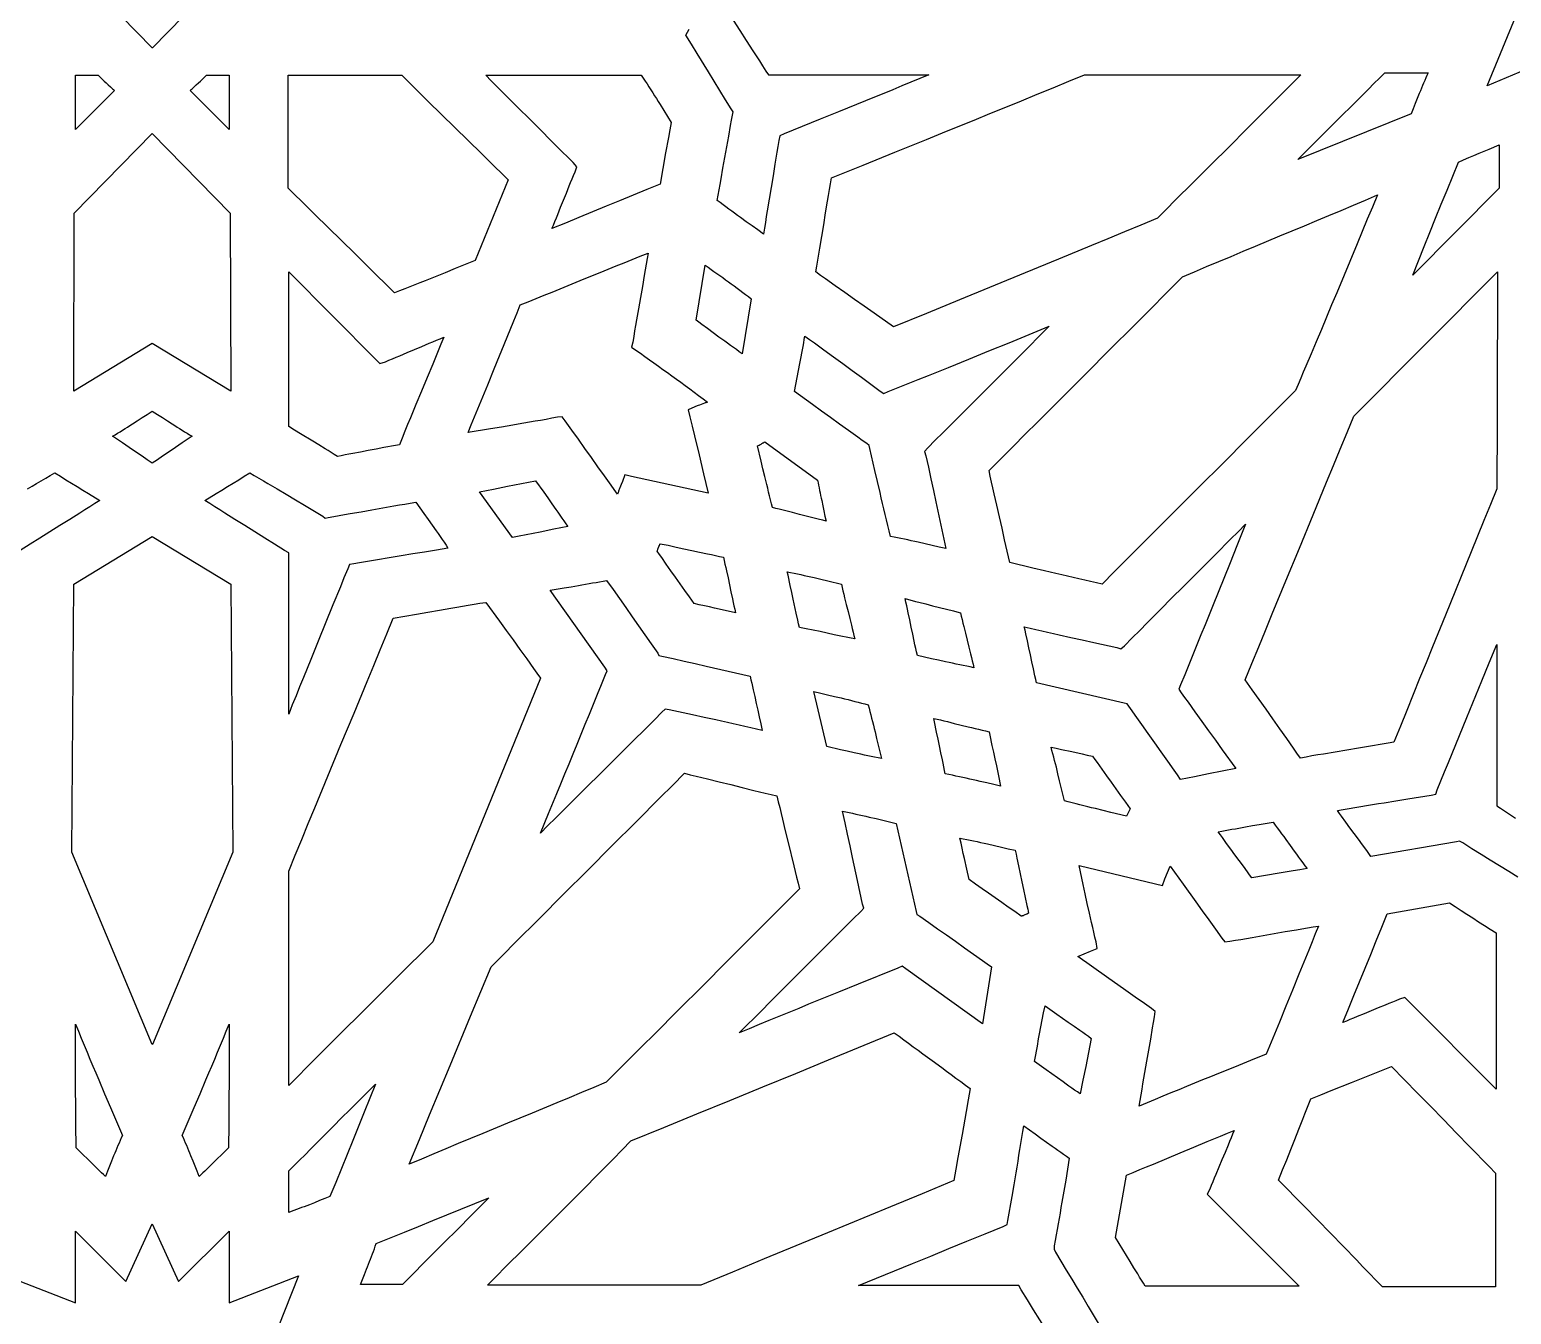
# Model space of a CAD drawing. Extents: x -500 to 500, y -1000 to 1000.
# Drawn here: x -23.2 to 257.5, y -261.2 to -17.6 of the extents above; entities that cross this region are included whole.
import ezdxf

# ---------------------------------------------------------------- set-up
doc = ezdxf.new("R2010")
doc.units = 0
doc.layers.add('LAYER_1', color=18, linetype='CONTINUOUS')

msp = doc.modelspace()

# ---------------------------------------------------------------- linework, layer by layer
at = {"layer": 'LAYER_1'}
for points in [[(5.91, 15.28), (14.78, 15.28), (14.66, 5.9), (20.77, 0.11), (14.66, -5.79), (14.78, -15.05), (5.91, -15.05), (0.03, -21.07), (0, -21.07), (-0.03, -21.07), (-5.91, -15.05), (-14.78, -15.05), (-14.66, -5.79), (-20.77, 0.11), (-14.66, 5.9), (-14.78, 15.28), (-5.91, 15.28), (0, 21.3)], [(-10.09, -26.46), (-9.9, -26.63), (-9.51, -26.99), (-9.12, -27.36), (-8.73, -27.73), (-8.34, -28.1), (-7.95, -28.46), (-7.56, -28.82), (-7.37, -29), (-7.18, -29.18), (-7.63, -29.63), (-8.09, -30.09), (-9.01, -31), (-10.86, -32.84), (-11.79, -33.76), (-12.25, -34.23), (-12.72, -34.69), (-13.18, -35.16), (-13.64, -35.63), (-14.09, -36.11), (-14.55, -36.58), (-14.55, -26.28), (-10.29, -26.28)], [(14.55, -36.58), (14.09, -36.11), (13.64, -35.63), (13.18, -35.16), (12.72, -34.69), (12.25, -34.23), (11.79, -33.76), (10.86, -32.84), (9.01, -31), (8.09, -30.09), (7.63, -29.63), (7.18, -29.18), (7.37, -29), (7.56, -28.82), (7.95, -28.46), (8.34, -28.1), (8.73, -27.73), (9.12, -27.36), (9.51, -26.99), (9.9, -26.63), (10.09, -26.46), (10.29, -26.28), (14.55, -26.28)], [(52.28, -31.23), (54.79, -33.7), (57.31, -36.18), (59.83, -38.65), (62.35, -41.13), (63.62, -42.37), (64.89, -43.6), (66.16, -44.84), (67.43, -46.08), (61.21, -61.36), (59.31, -62.14), (57.41, -62.92), (55.5, -63.7), (54.55, -64.08), (53.59, -64.47), (52.63, -64.85), (51.68, -65.24), (50.72, -65.62), (49.75, -66), (48.79, -66.38), (47.83, -66.75), (46.86, -67.12), (45.89, -67.49), (40.87, -62.55), (38.36, -60.07), (35.85, -57.6), (33.33, -55.12), (30.8, -52.65), (29.54, -51.41), (28.27, -50.17), (27, -48.94), (25.72, -47.7), (25.72, -26.28), (47.27, -26.28)], [(93.03, -26.83), (93.39, -27.37), (93.75, -27.92), (94.11, -28.47), (94.47, -29.02), (94.82, -29.58), (95.18, -30.14), (95.53, -30.69), (95.88, -31.25), (96.23, -31.81), (96.92, -32.94), (97.62, -34.07), (98.31, -35.2), (98.05, -36.63), (97.79, -38.08), (97.27, -41), (96.75, -43.94), (96.23, -46.89), (93.68, -47.93), (91.12, -48.99), (88.55, -50.05), (85.98, -51.11), (83.41, -52.18), (80.84, -53.24), (78.28, -54.29), (75.73, -55.34), (76.01, -54.67), (76.28, -53.99), (76.56, -53.32), (76.83, -52.65), (77.37, -51.3), (77.92, -49.96), (78.46, -48.61), (79, -47.26), (79.27, -46.59), (79.55, -45.92), (79.82, -45.25), (80.1, -44.57), (80.45, -43.65), (79.76, -42.84), (78.72, -41.8), (77.68, -40.76), (75.61, -38.69), (73.54, -36.62), (71.46, -34.56), (69.39, -32.5), (67.32, -30.43), (65.24, -28.36), (64.21, -27.32), (63.17, -26.28), (92.66, -26.28)], [(215.96, -27.88), (214.25, -29.59), (210.84, -33), (207.43, -36.41), (204.03, -39.81), (200.63, -43.21), (197.23, -46.6), (193.85, -49.98), (192.16, -51.68), (190.48, -53.37), (187.34, -54.67), (184.21, -55.97), (181.08, -57.27), (177.95, -58.56), (171.69, -61.14), (165.43, -63.72), (152.94, -68.85), (146.7, -71.42), (140.47, -73.98), (136.76, -71.37), (134.91, -70.07), (133.06, -68.77), (131.21, -67.47), (129.38, -66.16), (127.55, -64.86), (126.64, -64.21), (125.73, -63.56), (125.92, -62.43), (126.11, -61.31), (126.49, -59.06), (126.86, -56.83), (127.22, -54.6), (127.59, -52.38), (127.96, -50.16), (128.15, -49.05), (128.34, -47.94), (128.53, -46.84), (128.72, -45.73), (134.73, -43.3), (140.73, -40.87), (146.73, -38.43), (149.73, -37.21), (152.73, -35.99), (155.73, -34.77), (158.72, -33.55), (161.71, -32.32), (164.71, -31.09), (167.7, -29.87), (170.68, -28.63), (173.67, -27.4), (176.65, -26.17), (217.66, -26.17)], [(241.53, -26.3), (241.32, -26.78), (241.11, -27.26), (240.9, -27.75), (240.69, -28.23), (240.49, -28.72), (240.29, -29.21), (240.09, -29.7), (239.69, -30.67), (239.3, -31.65), (238.91, -32.61), (238.52, -33.57), (217.09, -42.26), (221.17, -38.16), (223.22, -36.1), (225.28, -34.04), (227.35, -31.98), (229.42, -29.92), (230.45, -28.89), (231.49, -27.86), (232.53, -26.84), (233.56, -25.82), (241.74, -25.82)], [(14.78, -52.44), (14.9, -86.13), (0, -77.1), (-14.9, -86.13), (-14.78, -52.44), (0, -37.28)], [(255.22, -47.7), (238.86, -64.14), (241.02, -58.76), (242.1, -56.07), (243.18, -53.39), (244.26, -50.71), (245.34, -48.04), (246.42, -45.37), (247.5, -42.72), (248.49, -42.29), (249.47, -41.87), (250.44, -41.46), (251.41, -41.06), (252.37, -40.66), (253.32, -40.26), (255.22, -39.48)], [(231.21, -51.27), (230.24, -53.58), (229.27, -55.9), (228.31, -58.21), (224.45, -67.49), (223.48, -69.82), (222.51, -72.14), (221.54, -74.46), (220.56, -76.78), (219.59, -79.09), (218.61, -81.41), (218.11, -82.56), (217.62, -83.71), (217.12, -84.87), (216.63, -86.02), (214.34, -88.32), (212.05, -90.61), (207.47, -95.2), (202.89, -99.79), (198.31, -104.37), (193.73, -108.95), (189.15, -113.53), (184.57, -118.12), (182.28, -120.42), (179.99, -122.72), (178.89, -122.48), (177.79, -122.23), (176.7, -121.99), (175.6, -121.74), (174.51, -121.49), (173.42, -121.24), (172.33, -120.99), (171.24, -120.73), (169.05, -120.22), (166.87, -119.7), (162.48, -118.66), (162.24, -117.58), (162, -116.49), (161.76, -115.41), (161.51, -114.32), (161.02, -112.15), (160.52, -109.97), (160.02, -107.78), (159.53, -105.59), (159.29, -104.49), (159.04, -103.39), (158.8, -102.29), (158.56, -101.18), (160.85, -98.9), (163.14, -96.62), (165.43, -94.33), (167.72, -92.05), (172.3, -87.46), (176.88, -82.88), (181.46, -78.28), (186.04, -73.69), (195.2, -64.48), (197.49, -63.51), (199.79, -62.54), (202.1, -61.56), (204.41, -60.6), (206.73, -59.63), (209.05, -58.66), (213.69, -56.73), (218.33, -54.8), (220.65, -53.83), (222.97, -52.86), (225.28, -51.89), (227.59, -50.92), (229.89, -49.95), (232.18, -48.97)], [(93.76, -61.03), (93.58, -62.09), (93.4, -63.15), (93.22, -64.21), (92.86, -66.31), (92.49, -68.42), (92.12, -70.53), (91.76, -72.64), (91.58, -73.69), (91.4, -74.75), (91.22, -75.81), (91.05, -76.87), (90.82, -77.8), (91.62, -78.38), (92.49, -78.98), (93.35, -79.59), (94.21, -80.2), (95.06, -80.81), (95.91, -81.42), (96.77, -82.03), (97.62, -82.64), (98.47, -83.25), (99.31, -83.87), (100.16, -84.48), (101, -85.1), (101.85, -85.72), (102.69, -86.34), (103.53, -86.96), (104.38, -87.59), (105.22, -88.22), (105.07, -88.28), (104.92, -88.34), (104.77, -88.4), (104.61, -88.46), (104.31, -88.57), (104.01, -88.68), (103.71, -88.79), (103.41, -88.9), (103.25, -88.96), (103.1, -89.02), (102.95, -89.08), (102.8, -89.14), (101.53, -89.72), (101.88, -91), (102.31, -92.81), (102.74, -94.62), (103.61, -98.23), (104.47, -101.84), (104.9, -103.65), (105.33, -105.47), (90.82, -102.34), (89.55, -101.99), (89.09, -103.27), (88.83, -103.87), (88.71, -104.18), (88.59, -104.48), (88.53, -104.63), (88.47, -104.79), (88.41, -104.94), (88.36, -105.09), (88.31, -105.24), (88.26, -105.39), (88.21, -105.55), (88.17, -105.7), (87.54, -104.83), (86.92, -103.96), (85.68, -102.22), (84.45, -100.49), (83.21, -98.75), (81.98, -97.01), (80.75, -95.28), (79.51, -93.54), (78.89, -92.67), (78.26, -91.81), (77.68, -91), (76.76, -91.11), (75.7, -91.3), (74.65, -91.5), (73.59, -91.69), (72.53, -91.87), (71.47, -92.06), (70.41, -92.24), (69.35, -92.42), (68.29, -92.6), (66.18, -92.96), (64.06, -93.31), (59.83, -94), (60.45, -92.51), (61.08, -91), (61.7, -89.5), (62.32, -87.99), (62.93, -86.49), (63.55, -84.98), (64.78, -81.95), (67.25, -75.89), (68.49, -72.85), (69.11, -71.33), (69.73, -69.81), (71.25, -69.2), (72.76, -68.59), (74.27, -67.98), (75.78, -67.36), (78.81, -66.13), (81.83, -64.89), (84.86, -63.65), (87.88, -62.42), (89.39, -61.8), (90.9, -61.19), (92.42, -60.58), (93.93, -59.97)], [(42.43, -80.23), (43.12, -80.92), (44.16, -80.58), (44.85, -80.29), (45.54, -80.01), (46.23, -79.72), (46.92, -79.43), (48.31, -78.85), (49.69, -78.26), (51.07, -77.67), (52.45, -77.09), (53.14, -76.8), (53.84, -76.51), (54.53, -76.23), (55.22, -75.95), (54.7, -77.22), (54.18, -78.5), (53.65, -79.78), (53.13, -81.05), (52.07, -83.59), (51.01, -86.13), (49.96, -88.67), (48.9, -91.22), (48.37, -92.49), (47.85, -93.76), (47.33, -95.04), (46.81, -96.32), (46.07, -96.45), (45.34, -96.59), (44.6, -96.72), (43.87, -96.86), (42.4, -97.14), (40.93, -97.42), (39.46, -97.7), (37.99, -97.98), (37.26, -98.12), (36.53, -98.25), (35.79, -98.39), (35.06, -98.52), (34.47, -98.15), (33.89, -97.79), (33.31, -97.42), (32.73, -97.06), (31.56, -96.35), (30.41, -95.64), (28.11, -94.24), (26.97, -93.54), (25.84, -92.85), (25.84, -63.56)], [(105.32, -62.68), (105.88, -63.07), (106.43, -63.46), (106.99, -63.85), (107.54, -64.24), (108.09, -64.64), (108.63, -65.03), (109.18, -65.42), (109.72, -65.82), (110.27, -66.22), (110.81, -66.62), (111.35, -67.02), (111.89, -67.43), (112.43, -67.83), (112.97, -68.24), (113.51, -68.65), (111.79, -79.07), (111.23, -78.68), (110.67, -78.28), (110.11, -77.89), (109.56, -77.49), (109.01, -77.09), (108.46, -76.69), (107.37, -75.89), (105.19, -74.28), (104.11, -73.49), (103.57, -73.1), (103.03, -72.7), (104.76, -62.28)], [(254.88, -73.82), (254.87, -78.96), (254.86, -84.11), (254.86, -86.68), (254.85, -89.25), (254.84, -91.82), (254.83, -94.39), (254.82, -96.96), (254.8, -99.53), (254.78, -102.09), (254.76, -104.66), (253.55, -107.65), (252.34, -110.65), (249.91, -116.64), (245.03, -128.63), (242.59, -134.64), (241.37, -137.64), (240.15, -140.65), (238.93, -143.66), (237.72, -146.67), (236.5, -149.68), (235.29, -152.7), (234.17, -152.89), (233.05, -153.08), (230.82, -153.46), (228.59, -153.83), (226.38, -154.2), (224.17, -154.57), (221.96, -154.95), (220.86, -155.13), (219.75, -155.32), (218.65, -155.52), (217.55, -155.71), (216.9, -154.78), (216.25, -153.85), (214.96, -151.99), (213.66, -150.15), (212.35, -148.3), (211.04, -146.45), (209.72, -144.61), (208.4, -142.75), (207.07, -140.89), (208.36, -137.77), (209.65, -134.64), (210.94, -131.51), (212.23, -128.39), (214.81, -122.14), (217.38, -115.89), (219.95, -109.63), (222.52, -103.38), (223.81, -100.26), (225.1, -97.13), (226.39, -94), (227.69, -90.88), (254.88, -63.56)], [(164.2, -79.66), (161.32, -82.54), (158.45, -85.42), (155.57, -88.3), (152.7, -91.17), (151.26, -92.6), (149.82, -94.03), (148.37, -95.47), (146.93, -96.9), (146.35, -97.59), (146.58, -98.4), (147.06, -100.58), (147.53, -102.77), (148.01, -104.96), (148.48, -107.16), (149.43, -111.57), (150.38, -116), (149.08, -115.7), (147.77, -115.39), (146.46, -115.1), (145.14, -114.8), (144.48, -114.65), (143.82, -114.51), (143.16, -114.37), (142.51, -114.23), (141.85, -114.09), (141.2, -113.95), (140.55, -113.82), (139.9, -113.69), (139.64, -112.64), (139.38, -111.6), (139.13, -110.56), (138.88, -109.52), (138.63, -108.48), (138.39, -107.43), (138.14, -106.39), (137.9, -105.35), (137.41, -103.27), (136.93, -101.18), (135.98, -97.01), (135.87, -96.44), (135.4, -96.09), (134.54, -95.48), (133.68, -94.87), (132.81, -94.25), (131.95, -93.64), (130.23, -92.41), (128.51, -91.17), (126.79, -89.93), (125.08, -88.7), (121.69, -86.25), (122.21, -83.58), (122.47, -82.25), (122.72, -80.94), (122.96, -79.63), (123.08, -78.97), (123.2, -78.32), (123.32, -77.67), (123.43, -77.02), (123.54, -76.36), (123.65, -75.71), (124.56, -76.36), (125.46, -77.02), (127.26, -78.32), (129.05, -79.62), (130.84, -80.92), (132.62, -82.23), (134.39, -83.53), (137.94, -86.13), (138.63, -86.6), (139.44, -86.25), (141.34, -85.49), (143.24, -84.72), (145.15, -83.96), (147.06, -83.19), (150.88, -81.65), (154.7, -80.1), (158.53, -78.54), (162.35, -76.99), (166.16, -75.42), (169.97, -73.86)], [(0.98, -90.56), (1.92, -91.17), (2.85, -91.77), (3.78, -92.37), (4.24, -92.67), (4.71, -92.96), (5.17, -93.26), (5.64, -93.55), (6.11, -93.84), (6.58, -94.13), (7.05, -94.42), (7.52, -94.7), (6.58, -95.35), (5.64, -95.98), (3.78, -97.25), (1.92, -98.51), (0.98, -99.15), (0, -99.79), (-0.98, -99.15), (-1.92, -98.51), (-3.78, -97.25), (-5.64, -95.98), (-6.58, -95.35), (-7.52, -94.7), (-7.05, -94.42), (-6.58, -94.13), (-6.11, -93.84), (-5.64, -93.55), (-5.17, -93.26), (-4.71, -92.96), (-4.24, -92.67), (-3.78, -92.37), (-2.85, -91.77), (-1.92, -91.17), (-0.98, -90.56), (0, -89.95)], [(126.07, -103.03), (126.16, -103.51), (126.25, -103.99), (126.34, -104.48), (126.44, -104.96), (126.53, -105.45), (126.63, -105.94), (126.73, -106.42), (126.84, -106.91), (127.04, -107.89), (127.26, -108.86), (127.47, -109.83), (127.69, -110.79), (127.06, -110.64), (126.43, -110.48), (125.16, -110.17), (123.89, -109.84), (122.62, -109.52), (121.34, -109.19), (120.07, -108.87), (118.8, -108.55), (118.17, -108.4), (117.55, -108.24), (117.35, -107.51), (117.16, -106.77), (116.98, -106.03), (116.79, -105.29), (116.61, -104.56), (116.42, -103.82), (116.06, -102.35), (115.71, -100.89), (115.36, -99.44), (114.67, -96.55), (115.01, -96.38), (115.19, -96.29), (115.36, -96.19), (115.53, -96.09), (115.62, -96.04), (115.7, -95.98), (115.79, -95.93), (115.88, -95.87), (115.96, -95.81), (116.05, -95.74)], [(19.33, -102.15), (20.19, -102.65), (21.06, -103.15), (21.92, -103.66), (22.79, -104.17), (23.65, -104.68), (25.38, -105.71), (27.11, -106.75), (28.84, -107.78), (32.29, -109.87), (32.75, -110.21), (33.33, -110.1), (34.37, -109.92), (35.4, -109.74), (36.44, -109.57), (37.48, -109.38), (39.55, -109.02), (41.62, -108.65), (43.7, -108.28), (45.77, -107.92), (46.81, -107.73), (47.85, -107.55), (48.88, -107.38), (49.92, -107.2), (51.47, -109.37), (52.25, -110.46), (53.02, -111.54), (53.78, -112.63), (54.16, -113.17), (54.54, -113.71), (54.91, -114.26), (55.29, -114.8), (55.66, -115.34), (56.03, -115.89), (54.92, -116.08), (53.82, -116.27), (52.71, -116.46), (51.6, -116.65), (49.37, -117.02), (47.14, -117.39), (44.9, -117.76), (42.66, -118.13), (41.54, -118.32), (40.41, -118.51), (39.29, -118.7), (38.17, -118.9), (37.36, -119.01), (37.02, -119.82), (36.32, -121.54), (35.63, -123.25), (34.23, -126.68), (31.43, -133.55), (30.02, -137), (29.32, -138.72), (28.62, -140.45), (27.92, -142.18), (27.23, -143.91), (26.53, -145.64), (25.84, -147.37), (25.84, -117.74), (25.84, -116.81), (25.03, -116.35), (23.17, -115.18), (21.3, -114), (17.53, -111.65), (15.64, -110.46), (13.74, -109.27), (12.79, -108.67), (11.84, -108.07), (10.89, -107.46), (9.94, -106.86), (12.1, -105.55), (13.18, -104.9), (14.25, -104.25), (15.31, -103.6), (16.37, -102.95), (17.42, -102.3), (18.47, -101.65)], [(74.17, -105.32), (74.94, -106.41), (75.71, -107.49), (76.48, -108.58), (76.85, -109.12), (77.23, -109.66), (77.61, -110.21), (77.98, -110.75), (78.35, -111.29), (78.72, -111.83), (77.42, -112.09), (76.11, -112.35), (73.48, -112.88), (70.85, -113.4), (69.54, -113.66), (68.24, -113.92), (62.02, -105.23), (63.35, -104.97), (64.68, -104.71), (67.32, -104.19), (69.95, -103.67), (71.28, -103.41), (72.62, -103.15)], [(206.4, -113.28), (205.63, -115.19), (204.09, -119.01), (201.02, -126.64), (199.48, -130.44), (198.71, -132.34), (197.95, -134.24), (197.18, -136.14), (196.4, -138.03), (195.63, -139.93), (194.85, -141.82), (194.51, -142.63), (194.97, -143.32), (195.62, -144.23), (196.26, -145.14), (197.56, -146.95), (198.86, -148.75), (200.15, -150.54), (201.45, -152.33), (202.75, -154.12), (205.34, -157.68), (202.74, -158.2), (200.14, -158.72), (197.51, -159.24), (196.19, -159.5), (194.85, -159.76), (194.25, -158.89), (193.64, -158.02), (192.42, -156.29), (191.19, -154.55), (189.96, -152.81), (188.73, -151.08), (187.5, -149.34), (186.27, -147.61), (185.67, -146.74), (185.06, -145.87), (184.71, -145.41), (184.14, -145.29), (167.55, -141.47), (167.4, -140.8), (167.25, -140.13), (166.96, -138.8), (166.68, -137.47), (166.4, -136.14), (166.11, -134.82), (165.83, -133.49), (165.54, -132.16), (165.39, -131.49), (165.24, -130.82), (166.35, -131.08), (167.45, -131.33), (168.55, -131.59), (169.65, -131.84), (170.75, -132.09), (171.85, -132.34), (174.04, -132.83), (176.23, -133.32), (178.42, -133.8), (182.76, -134.76), (183.56, -134.99), (184.25, -134.41), (185.68, -132.95), (187.11, -131.5), (188.54, -130.06), (189.97, -128.61), (191.41, -127.17), (192.84, -125.72), (195.72, -122.85), (201.46, -117.1), (204.32, -114.24), (205.75, -112.8), (207.18, -111.37)], [(14.9, -122.72), (15.24, -173.54), (0.03, -210), (0, -210), (-0.03, -210), (-15.24, -173.54), (-14.9, -122.72), (0, -113.69)], [(96.99, -115.23), (97.74, -115.38), (98.49, -115.54), (99.24, -115.7), (100.73, -116.02), (102.22, -116.35), (103.72, -116.67), (105.21, -117), (105.96, -117.15), (106.71, -117.31), (107.46, -117.47), (108.22, -117.62), (108.37, -118.27), (108.51, -118.93), (108.66, -119.59), (108.8, -120.24), (109.09, -121.57), (109.37, -122.89), (109.65, -124.21), (109.93, -125.53), (110.08, -126.19), (110.22, -126.85), (110.37, -127.5), (110.52, -128.16), (108.53, -127.72), (106.56, -127.29), (105.58, -127.07), (104.61, -126.85), (103.64, -126.64), (102.68, -126.42), (101.78, -125.17), (100.89, -123.92), (100.01, -122.68), (99.13, -121.44), (98.26, -120.2), (97.39, -118.96), (96.52, -117.72), (96.09, -117.09), (95.66, -116.46), (95.7, -116.38), (95.74, -116.29), (95.78, -116.2), (95.81, -116.12), (95.88, -115.94), (95.95, -115.77), (96.01, -115.6), (96.08, -115.42), (96.11, -115.34), (96.15, -115.25), (96.19, -115.16), (96.23, -115.07)], [(120.96, -120.53), (121.6, -120.67), (122.25, -120.8), (122.89, -120.94), (123.53, -121.08), (124.16, -121.22), (124.8, -121.37), (125.44, -121.51), (126.71, -121.81), (127.99, -122.11), (130.57, -122.72), (130.72, -123.37), (130.87, -124.02), (131.03, -124.67), (131.19, -125.32), (131.51, -126.62), (131.83, -127.92), (132.16, -129.23), (132.48, -130.53), (132.64, -131.18), (132.79, -131.83), (132.95, -132.48), (133.1, -133.13), (132.45, -133), (131.8, -132.87), (130.49, -132.6), (129.18, -132.32), (127.86, -132.03), (126.54, -131.75), (125.23, -131.47), (123.92, -131.2), (123.27, -131.07), (122.62, -130.93), (122.47, -130.26), (122.32, -129.59), (122.03, -128.26), (121.46, -125.62), (121.18, -124.31), (120.9, -123.01), (120.76, -122.35), (120.61, -121.7), (120.46, -121.05), (120.31, -120.4)], [(87.3, -123.75), (88.51, -125.48), (89.72, -127.19), (90.93, -128.91), (92.14, -130.62), (93.35, -132.34), (94.56, -134.07), (95.77, -135.8), (96, -136.26), (96.58, -136.38), (98.69, -136.85), (100.79, -137.33), (102.89, -137.81), (104.97, -138.29), (109.14, -139.24), (113.28, -140.2), (113.43, -140.85), (113.58, -141.49), (113.87, -142.78), (114.16, -144.07), (114.44, -145.35), (114.72, -146.63), (115, -147.91), (115.29, -149.2), (115.44, -149.85), (115.59, -150.5), (114.49, -150.24), (113.39, -149.98), (112.28, -149.73), (111.18, -149.48), (110.08, -149.23), (108.98, -148.98), (107.88, -148.73), (106.78, -148.49), (104.57, -148), (102.37, -147.52), (97.96, -146.56), (97.16, -146.45), (96.58, -147.03), (95.13, -148.46), (93.69, -149.89), (90.81, -152.76), (87.93, -155.62), (85.06, -158.49), (82.18, -161.35), (79.31, -164.22), (76.43, -167.08), (74.98, -168.52), (73.54, -169.95), (75.09, -166.21), (76.65, -162.46), (77.42, -160.58), (78.2, -158.71), (78.97, -156.82), (79.74, -154.94), (80.52, -153.06), (81.29, -151.17), (82.05, -149.29), (82.82, -147.4), (83.58, -145.51), (84.35, -143.63), (85.11, -141.74), (85.86, -139.85), (86.21, -139.15), (85.75, -138.46), (75.38, -123.87), (78.06, -123.44), (79.4, -123.22), (80.74, -122.99), (81.41, -122.88), (82.08, -122.76), (82.75, -122.64), (83.42, -122.52), (84.09, -122.4), (84.76, -122.28), (85.43, -122.15), (86.09, -122.02)], [(65.76, -129.75), (67.06, -131.53), (68.35, -133.32), (69.65, -135.12), (70.94, -136.92), (72.24, -138.73), (72.89, -139.63), (73.54, -140.54), (53.14, -190.56), (46.32, -197.33), (42.91, -200.72), (39.49, -204.11), (36.08, -207.51), (32.67, -210.92), (30.96, -212.63), (29.25, -214.34), (27.55, -216.05), (25.84, -217.76), (25.84, -177.13), (27.07, -174.13), (28.31, -171.14), (29.54, -168.14), (30.78, -165.14), (33.26, -159.15), (35.75, -153.16), (38.23, -147.17), (40.71, -141.18), (41.95, -138.18), (43.19, -135.19), (44.42, -132.19), (45.66, -129.2), (50.04, -128.42), (52.23, -128.03), (54.41, -127.65), (55.5, -127.46), (56.59, -127.27), (57.69, -127.09), (58.78, -126.9), (59.87, -126.72), (60.97, -126.54), (62.07, -126.36), (63.17, -126.19)], [(143.31, -125.67), (143.96, -125.84), (144.61, -126), (145.26, -126.17), (146.56, -126.5), (147.86, -126.83), (150.49, -127.48), (151.81, -127.81), (152.48, -127.98), (153.15, -128.16), (153.3, -128.81), (153.45, -129.46), (153.61, -130.11), (153.77, -130.76), (154.09, -132.06), (154.41, -133.37), (154.74, -134.67), (155.06, -135.97), (155.22, -136.62), (155.37, -137.27), (155.53, -137.92), (155.68, -138.58), (155.01, -138.44), (154.34, -138.31), (153.67, -138.17), (153, -138.03), (152.33, -137.89), (151.66, -137.75), (150.99, -137.61), (150.32, -137.46), (148.99, -137.17), (147.65, -136.87), (144.97, -136.26), (144.82, -135.59), (144.67, -134.91), (144.52, -134.24), (144.38, -133.57), (144.1, -132.22), (143.82, -130.88), (143.53, -129.53), (143.25, -128.19), (143.11, -127.51), (142.96, -126.84), (142.81, -126.17), (142.66, -125.49)], [(126.68, -143.39), (127.97, -143.7), (129.26, -144.01), (129.91, -144.16), (130.55, -144.32), (131.19, -144.48), (131.83, -144.64), (132.47, -144.8), (133.11, -144.96), (133.74, -145.13), (134.38, -145.3), (135.01, -145.46), (135.64, -145.64), (135.81, -146.27), (135.98, -146.9), (136.14, -147.54), (136.31, -148.17), (136.47, -148.81), (136.63, -149.45), (136.79, -150.09), (136.95, -150.73), (137.26, -152.01), (137.56, -153.29), (138.17, -155.82), (137.52, -155.69), (136.87, -155.56), (136.23, -155.42), (135.58, -155.28), (134.93, -155.14), (134.28, -155), (133.63, -154.86), (132.99, -154.71), (131.69, -154.42), (130.39, -154.12), (127.8, -153.51), (125.38, -143.09)], [(148.73, -148.34), (149.37, -148.49), (150.02, -148.65), (150.67, -148.81), (151.97, -149.13), (153.28, -149.46), (154.59, -149.78), (155.24, -149.94), (155.9, -150.11), (156.56, -150.26), (157.23, -150.42), (157.89, -150.58), (158.56, -150.73), (158.69, -151.38), (158.83, -152.03), (158.96, -152.67), (159.1, -153.32), (159.38, -154.6), (159.66, -155.88), (159.94, -157.16), (160.21, -158.45), (160.35, -159.09), (160.49, -159.74), (160.62, -160.38), (160.75, -161.03), (159.45, -160.73), (158.16, -160.43), (156.86, -160.13), (156.2, -159.98), (155.55, -159.83), (154.9, -159.69), (154.24, -159.54), (153.58, -159.4), (152.93, -159.26), (152.26, -159.12), (151.6, -158.98), (150.94, -158.85), (150.27, -158.72), (150.14, -158.05), (150, -157.38), (149.87, -156.71), (149.73, -156.05), (149.45, -154.72), (149.17, -153.41), (148.89, -152.1), (148.61, -150.79), (148.48, -150.14), (148.34, -149.49), (148.21, -148.84), (148.08, -148.18)], [(171.3, -153.84), (172.28, -154.06), (174.23, -154.49), (176.18, -154.93), (177.16, -155.14), (178.15, -155.36), (178.6, -155.97), (179.05, -156.58), (179.5, -157.2), (179.94, -157.81), (180.39, -158.43), (180.83, -159.05), (181.72, -160.3), (183.49, -162.8), (184.39, -164.06), (184.84, -164.69), (185.29, -165.32), (184.6, -166.71), (181.66, -166.01), (180.19, -165.66), (178.72, -165.3), (177.99, -165.12), (177.25, -164.94), (176.52, -164.76), (175.79, -164.57), (175.05, -164.39), (174.32, -164.2), (173.58, -164.01), (172.85, -163.81), (172.24, -161.28), (171.93, -160), (171.62, -158.72), (171.47, -158.08), (171.31, -157.44), (171.15, -156.8), (170.98, -156.16), (170.82, -155.52), (170.65, -154.89), (170.48, -154.26), (170.31, -153.63)], [(101.94, -158.87), (103.04, -159.13), (104.14, -159.4), (105.23, -159.66), (107.42, -160.2), (109.6, -160.74), (111.78, -161.29), (113.96, -161.83), (115.06, -162.09), (116.16, -162.36), (117.25, -162.62), (118.35, -162.89), (118.61, -163.99), (118.88, -165.1), (119.14, -166.21), (119.41, -167.31), (119.95, -169.52), (120.49, -171.73), (121.56, -176.12), (122.09, -178.31), (122.36, -179.4), (122.62, -180.48), (113.46, -189.69), (108.88, -194.28), (104.3, -198.88), (99.72, -203.46), (95.14, -208.05), (92.85, -210.33), (90.56, -212.62), (88.27, -214.9), (85.98, -217.18), (83.65, -218.16), (81.31, -219.13), (78.98, -220.1), (76.65, -221.07), (71.98, -223.01), (67.32, -224.94), (62.65, -226.87), (57.98, -228.81), (55.65, -229.77), (53.32, -230.75), (50.98, -231.72), (48.65, -232.69), (50.6, -228.01), (52.54, -223.34), (56.43, -214), (60.32, -204.66), (62.26, -199.99), (64.2, -195.3), (66.49, -193), (68.78, -190.7), (73.36, -186.12), (77.94, -181.53), (82.52, -176.95), (87.1, -172.37), (91.68, -167.79), (96.26, -163.2), (98.55, -160.9), (100.84, -158.6)], [(131.42, -165.91), (132.05, -166.05), (132.69, -166.18), (133.32, -166.32), (133.96, -166.46), (134.59, -166.61), (135.23, -166.75), (135.87, -166.9), (137.14, -167.19), (138.41, -167.49), (139.68, -167.79), (140.93, -168.1), (144.74, -184.77), (144.85, -185.35), (145.43, -185.69), (147.12, -186.87), (148.82, -188.06), (150.52, -189.25), (152.23, -190.45), (153.93, -191.66), (155.63, -192.87), (157.33, -194.09), (158.18, -194.69), (159.02, -195.3), (157.29, -206.07), (142.78, -195.65), (142.09, -195.19), (141.28, -195.53), (133.76, -198.57), (130, -200.1), (126.25, -201.63), (124.37, -202.39), (122.49, -203.16), (120.61, -203.93), (118.73, -204.7), (116.85, -205.47), (114.97, -206.25), (113.09, -207.02), (111.21, -207.8), (112.66, -206.37), (114.1, -204.93), (115.54, -203.5), (116.98, -202.06), (118.42, -200.61), (119.86, -199.17), (122.73, -196.29), (125.61, -193.4), (127.04, -191.96), (128.48, -190.52), (129.92, -189.08), (131.36, -187.64), (132.81, -186.2), (134.25, -184.77), (134.83, -184.19), (134.6, -183.38), (133.65, -178.95), (132.7, -174.54), (132.22, -172.34), (131.75, -170.14), (131.27, -167.96), (130.8, -165.78)], [(212.77, -168.41), (213.18, -168.95), (213.59, -169.5), (213.99, -170.05), (214.39, -170.6), (214.79, -171.16), (215.59, -172.26), (216.39, -173.37), (216.79, -173.92), (217.19, -174.47), (217.6, -175.02), (218, -175.57), (218.41, -176.12), (218.82, -176.66), (217.48, -176.88), (216.16, -177.1), (213.53, -177.53), (210.93, -177.97), (208.33, -178.4), (207.94, -177.86), (207.55, -177.31), (206.76, -176.23), (205.96, -175.14), (205.16, -174.06), (204.37, -172.97), (203.57, -171.89), (202.78, -170.8), (202.39, -170.26), (202, -169.72), (202.64, -169.59), (203.29, -169.46), (203.94, -169.34), (204.59, -169.22), (205.24, -169.1), (205.88, -168.98), (206.53, -168.86), (207.18, -168.75), (208.48, -168.52), (209.77, -168.3), (212.37, -167.86)], [(153.68, -171.01), (154.33, -171.14), (154.99, -171.28), (155.64, -171.42), (156.3, -171.56), (156.96, -171.7), (157.62, -171.84), (158.27, -171.99), (159.59, -172.28), (160.91, -172.58), (162.21, -172.89), (163.52, -173.19), (163.67, -173.93), (163.82, -174.67), (164.14, -176.16), (164.46, -177.65), (164.78, -179.15), (165.11, -180.65), (165.43, -182.14), (165.74, -183.63), (165.9, -184.37), (166.05, -185.11), (165.71, -185.29), (165.53, -185.37), (165.36, -185.45), (165.19, -185.52), (165.1, -185.55), (165.01, -185.59), (164.93, -185.62), (164.84, -185.64), (164.75, -185.67), (164.67, -185.69), (163.42, -184.82), (162.18, -183.96), (160.95, -183.09), (159.71, -182.22), (158.48, -181.35), (157.25, -180.48), (156.01, -179.62), (154.76, -178.75), (154.33, -176.75), (153.9, -174.77), (153.68, -173.78), (153.46, -172.8), (153.25, -171.83), (153.03, -170.87)], [(190.13, -179.56), (191.4, -179.9), (191.86, -178.63), (192.89, -176.2), (195.32, -179.59), (197.75, -182.99), (198.97, -184.69), (200.2, -186.41), (201.44, -188.13), (202.69, -189.86), (203.26, -190.56), (204.19, -190.44), (205.24, -190.26), (206.3, -190.09), (207.35, -189.91), (208.4, -189.73), (210.5, -189.36), (212.6, -188.99), (214.69, -188.62), (216.79, -188.26), (217.84, -188.08), (218.89, -187.9), (219.95, -187.72), (221.01, -187.55), (220.38, -189.06), (219.76, -190.58), (219.14, -192.1), (218.52, -193.62), (217.28, -196.66), (216.05, -199.7), (214.82, -202.74), (213.59, -205.78), (212.97, -207.3), (212.35, -208.82), (211.72, -210.34), (211.1, -211.86), (208.07, -213.07), (205.05, -214.29), (202.03, -215.51), (200.52, -216.12), (199.02, -216.73), (197.51, -217.35), (196, -217.96), (194.5, -218.58), (193, -219.2), (191.5, -219.82), (190.01, -220.44), (188.51, -221.07), (187.02, -221.7), (187.19, -220.63), (187.37, -219.57), (187.55, -218.51), (187.73, -217.44), (188.09, -215.32), (188.46, -213.2), (188.83, -211.09), (189.19, -208.98), (189.55, -206.88), (189.73, -205.84), (189.9, -204.79), (190.01, -203.75), (189.32, -203.17), (188.44, -202.56), (187.56, -201.95), (186.68, -201.34), (185.8, -200.72), (184.92, -200.11), (184.05, -199.49), (182.31, -198.25), (178.84, -195.78), (177.11, -194.55), (176.25, -193.94), (175.38, -193.33), (177.8, -192.29), (179.07, -191.83), (178.84, -190.56), (178.62, -189.64), (178.41, -188.73), (178.2, -187.82), (177.99, -186.91), (177.79, -186), (177.59, -185.09), (177.18, -183.28), (176.79, -181.47), (176.39, -179.66), (175.61, -176.08)], [(246.89, -183.88), (248, -184.6), (249.11, -185.32), (250.21, -186.03), (251.31, -186.73), (252.42, -187.43), (253.53, -188.12), (254.65, -188.82), (254.65, -218.46), (238.06, -201.78), (237.37, -201.09), (236.33, -201.44), (235.66, -201.72), (234.99, -202), (234.32, -202.27), (233.65, -202.55), (232.31, -203.09), (230.97, -203.64), (229.63, -204.18), (228.29, -204.73), (227.62, -205), (226.95, -205.28), (226.28, -205.56), (225.61, -205.84), (226.66, -203.27), (227.71, -200.7), (228.76, -198.12), (229.82, -195.53), (230.88, -192.95), (231.93, -190.37), (232.98, -187.8), (234.02, -185.23), (245.78, -183.15)], [(171.39, -204.26), (172.49, -205.02), (173.58, -205.78), (174.67, -206.54), (175.76, -207.3), (176.3, -207.68), (176.84, -208.07), (177.38, -208.46), (177.92, -208.85), (177.66, -210.19), (177.4, -211.52), (176.88, -214.16), (176.36, -216.77), (175.84, -219.38), (175.3, -219.01), (174.76, -218.64), (174.22, -218.26), (173.68, -217.89), (173.14, -217.51), (172.6, -217.12), (171.52, -216.36), (170.44, -215.58), (169.36, -214.81), (167.2, -213.25), (167.31, -212.59), (167.42, -211.94), (167.54, -211.28), (167.65, -210.62), (167.77, -209.96), (167.89, -209.3), (168.02, -208.64), (168.14, -207.98), (168.39, -206.65), (168.64, -205.33), (168.9, -204.02), (169.16, -202.71)], [(-14.01, -207.51), (-13.46, -208.83), (-12.92, -210.15), (-12.37, -211.46), (-11.82, -212.78), (-11.27, -214.09), (-10.71, -215.41), (-10.16, -216.72), (-9.04, -219.35), (-7.92, -221.98), (-6.8, -224.61), (-5.68, -227.25), (-5.89, -227.73), (-6.11, -228.21), (-6.31, -228.7), (-6.52, -229.18), (-6.73, -229.67), (-6.93, -230.16), (-7.13, -230.64), (-7.33, -231.13), (-7.73, -232.11), (-8.12, -233.08), (-8.52, -234.05), (-8.9, -235.01), (-9.25, -234.68), (-9.6, -234.35), (-9.94, -234.02), (-10.29, -233.69), (-10.98, -233.01), (-11.67, -232.33), (-12.36, -231.65), (-13.05, -230.96), (-14.43, -229.57), (-14.45, -228.11), (-14.47, -226.66), (-14.49, -225.21), (-14.5, -223.75), (-14.51, -222.29), (-14.52, -220.84), (-14.53, -219.38), (-14.54, -217.92), (-14.54, -215), (-14.55, -212.07), (-14.55, -206.18)], [(14.55, -212.07), (14.54, -215), (14.54, -217.92), (14.53, -219.38), (14.52, -220.84), (14.51, -222.29), (14.5, -223.75), (14.49, -225.21), (14.47, -226.66), (14.45, -228.11), (14.43, -229.57), (13.05, -230.96), (12.36, -231.65), (11.67, -232.33), (10.98, -233.01), (10.29, -233.69), (9.94, -234.02), (9.6, -234.35), (9.25, -234.68), (8.9, -235.01), (8.52, -234.05), (8.12, -233.08), (7.73, -232.11), (7.33, -231.13), (7.13, -230.64), (6.93, -230.16), (6.73, -229.67), (6.52, -229.18), (6.31, -228.7), (6.11, -228.21), (5.89, -227.73), (5.68, -227.25), (6.8, -224.61), (7.92, -221.98), (9.04, -219.35), (10.16, -216.72), (10.71, -215.41), (11.27, -214.09), (11.82, -212.78), (12.37, -211.46), (12.92, -210.15), (13.46, -208.83), (14.01, -207.51), (14.55, -206.18)], [(141.5, -208.46), (142.4, -209.11), (143.3, -209.77), (144.2, -210.43), (145.1, -211.09), (146, -211.75), (147.79, -213.07), (149.58, -214.4), (150.48, -215.06), (151.38, -215.72), (152.28, -216.38), (153.18, -217.03), (154.08, -217.69), (154.99, -218.34), (154.6, -220.51), (154.21, -222.7), (153.44, -227.08), (152.66, -231.46), (152.27, -233.64), (151.88, -235.82), (145.88, -238.29), (139.89, -240.77), (127.92, -245.72), (115.95, -250.67), (109.95, -253.14), (103.95, -255.62), (63.51, -255.62), (65.22, -253.9), (66.93, -252.19), (70.34, -248.78), (77.15, -241.96), (80.55, -238.55), (82.25, -236.84), (83.94, -235.14), (85.64, -233.43), (87.33, -231.72), (89.02, -230.01), (90.7, -228.3), (96.96, -225.73), (103.21, -223.17), (109.45, -220.61), (115.69, -218.05), (121.92, -215.49), (128.14, -212.93), (140.59, -207.8)], [(239.76, -219.21), (242.22, -221.73), (244.68, -224.26), (247.14, -226.79), (249.61, -229.33), (250.84, -230.6), (252.07, -231.87), (253.3, -233.15), (254.53, -234.43), (254.53, -255.96), (233.1, -255.96), (231.87, -254.68), (230.64, -253.41), (229.41, -252.13), (228.18, -250.86), (225.72, -248.32), (223.25, -245.79), (220.79, -243.26), (218.33, -240.74), (213.4, -235.7), (214.18, -233.79), (214.96, -231.87), (215.73, -229.94), (216.5, -228.01), (217.26, -226.07), (218.02, -224.15), (218.4, -223.18), (218.77, -222.22), (219.14, -221.26), (219.51, -220.31), (221.45, -219.53), (223.38, -218.76), (227.21, -217.24), (229.12, -216.48), (231.03, -215.72), (231.98, -215.33), (232.93, -214.95), (233.88, -214.56), (234.83, -214.17)], [(41.23, -220.18), (40.15, -222.84), (37.99, -228.18), (35.83, -233.52), (34.75, -236.18), (33.67, -238.83), (32.69, -239.22), (31.7, -239.61), (30.73, -240), (29.76, -240.38), (29.27, -240.57), (28.78, -240.76), (28.3, -240.94), (27.81, -241.13), (27.32, -241.31), (26.83, -241.49), (26.34, -241.67), (25.84, -241.84), (25.84, -233.97), (26.88, -232.95), (27.91, -231.92), (28.94, -230.9), (29.97, -229.87), (31, -228.84), (32.02, -227.81), (34.08, -225.75), (36.13, -223.69), (37.16, -222.66), (38.19, -221.63), (39.21, -220.6), (40.25, -219.57), (41.28, -218.55), (42.31, -217.53)], [(204.71, -227.02), (204.42, -227.72), (204.14, -228.41), (203.85, -229.11), (203.27, -230.49), (202.69, -231.88), (202.1, -233.27), (201.52, -234.66), (201.24, -235.36), (200.95, -236.05), (200.67, -236.75), (200.38, -237.44), (199.92, -238.37), (200.73, -239.18), (217.32, -255.85), (188.17, -255.85), (187.81, -255.26), (187.44, -254.68), (187.08, -254.09), (186.72, -253.51), (186.01, -252.34), (185.31, -251.17), (183.91, -248.86), (183.22, -247.72), (182.53, -246.59), (184.6, -234.78), (185.87, -234.26), (187.15, -233.73), (188.42, -233.2), (189.7, -232.68), (192.25, -231.62), (194.8, -230.55), (197.34, -229.49), (199.89, -228.43), (201.17, -227.9), (202.44, -227.37), (203.72, -226.85), (204.99, -226.33)], [(62.73, -240.1), (61.71, -241.14), (60.69, -242.18), (59.66, -243.21), (58.64, -244.24), (57.62, -245.27), (55.56, -247.32), (51.46, -251.42), (49.42, -253.46), (48.4, -254.48), (47.38, -255.5), (39.44, -255.5), (39.82, -254.55), (40.21, -253.59), (40.6, -252.63), (40.79, -252.15), (40.98, -251.67), (41.16, -251.18), (41.35, -250.7), (41.54, -250.21), (41.72, -249.72), (41.9, -249.23), (42.08, -248.74), (42.26, -248.24), (42.43, -247.74), (47.79, -245.57), (50.46, -244.49), (53.13, -243.4), (55.8, -242.32), (58.45, -241.23), (61.1, -240.15), (63.74, -239.06)]]:
    msp.add_lwpolyline(points, close=True, dxfattribs=at)
for points in [[(110.09, -15.84), (111.33, -17.77), (112.56, -19.7), (113.79, -21.63), (114.41, -22.59), (115.03, -23.56), (115.65, -24.51), (116.28, -25.47), (116.74, -26.17), (147.16, -26.17), (145.45, -26.88), (143.74, -27.59), (142.03, -28.3), (140.31, -29.01), (138.6, -29.72), (136.88, -30.42), (135.16, -31.12), (133.45, -31.82), (130.01, -33.22), (126.58, -34.61), (123.15, -36.01), (119.74, -37.39), (118.93, -37.74), (118.7, -38.67), (118.53, -39.78), (118.35, -40.88), (118.17, -41.99), (117.99, -43.1), (117.63, -45.31), (117.26, -47.52), (116.89, -49.74), (116.53, -51.95), (116.35, -53.06), (116.17, -54.17), (115.99, -55.27), (115.82, -56.38), (114.73, -55.6), (113.64, -54.82), (112.54, -54.03), (111.44, -53.24), (110.89, -52.84), (110.34, -52.44), (109.79, -52.04), (109.24, -51.64), (108.69, -51.24), (108.15, -50.83), (107.6, -50.42), (107.06, -50.01), (107.24, -48.99), (107.41, -47.97), (107.59, -46.95), (107.77, -45.93), (108.14, -43.9), (108.5, -41.87), (108.87, -39.84), (109.23, -37.82), (109.59, -35.81), (109.77, -34.81), (109.94, -33.81), (110.06, -33.23), (109.71, -32.65), (108.63, -30.91), (107.55, -29.16), (106.47, -27.4), (105.39, -25.64), (103.23, -22.13), (102.15, -20.38), (101.07, -18.64), (101.42, -18.1), (101.76, -17.56)], [(304.53, -14.94), (309.95, -28.25), (296.7, -22.69), (296.81, -36.82), (286.68, -26.74), (281.49, -39.94), (276.19, -26.74), (266.17, -36.82), (266.17, -22.69), (252.92, -28.25), (258.45, -14.94)], [(-23.65, -104.68), (-22.79, -104.17), (-21.92, -103.66), (-21.06, -103.15), (-20.19, -102.65), (-19.33, -102.15), (-18.47, -101.65), (-17.42, -102.3), (-16.37, -102.95), (-15.31, -103.6), (-14.25, -104.25), (-13.18, -104.9), (-12.1, -105.55), (-9.94, -106.86), (-10.89, -107.46), (-11.84, -108.07), (-12.79, -108.67), (-13.74, -109.27), (-15.64, -110.46), (-17.53, -111.65), (-21.3, -114), (-23.17, -115.18), (-25.03, -116.35)], [(258.78, -178.31), (257.03, -177.23), (255.28, -176.14), (253.53, -175.06), (251.78, -173.97), (250.04, -172.89), (248.31, -171.8), (247.73, -171.45), (247.16, -171.57), (230.91, -174.35), (230.52, -173.81), (230.13, -173.26), (229.34, -172.18), (228.54, -171.09), (227.75, -170.01), (226.95, -168.92), (226.15, -167.84), (225.36, -166.75), (224.97, -166.21), (224.58, -165.67), (225.68, -165.47), (226.79, -165.28), (227.89, -165.09), (229, -164.9), (230.11, -164.72), (231.22, -164.54), (232.34, -164.35), (233.45, -164.17), (235.67, -163.82), (237.89, -163.47), (242.32, -162.77), (243.24, -162.54), (243.47, -161.73), (244.18, -160.01), (244.89, -158.3), (245.6, -156.58), (246.31, -154.87), (247.71, -151.43), (249.12, -148), (251.93, -141.1), (253.34, -137.64), (254.76, -134.18), (254.76, -163.93), (254.76, -164.74), (255.45, -165.2), (256.41, -165.83), (257.36, -166.46), (258.32, -167.08)], [(169.35, -264.08), (167, -260.3), (165.83, -258.41), (164.67, -256.54), (164.21, -255.73), (133.79, -255.73), (137.21, -254.34), (140.64, -252.94), (144.07, -251.53), (147.5, -250.12), (150.94, -248.71), (154.37, -247.3), (157.79, -245.9), (161.21, -244.5), (162.02, -244.16), (162.13, -243.35), (162.91, -238.85), (163.29, -236.61), (163.67, -234.37), (163.86, -233.26), (164.05, -232.14), (164.23, -231.02), (164.42, -229.9), (164.6, -228.78), (164.78, -227.65), (164.95, -226.53), (165.13, -225.4), (167.29, -226.96), (168.37, -227.74), (169.45, -228.51), (170.53, -229.28), (171.07, -229.66), (171.61, -230.04), (172.15, -230.42), (172.69, -230.79), (173.23, -231.17), (173.77, -231.54), (173.08, -235.7), (172.73, -237.79), (172.37, -239.87), (172.19, -240.91), (172.01, -241.96), (171.83, -243), (171.65, -244.04), (171.46, -245.08), (171.27, -246.12), (171.08, -247.17), (170.89, -248.21), (170.89, -248.79), (171.12, -249.37), (172.16, -251.06), (173.19, -252.77), (174.23, -254.49), (175.27, -256.21), (176.3, -257.94), (177.34, -259.67), (179.41, -263.14)], [(-27.68, -253.88), (-14.55, -258.97), (-14.55, -245.43), (-4.99, -254.92), (0, -244.04), (4.99, -254.92), (14.55, -245.43), (14.55, -258.97), (27.68, -253.88), (22.5, -266.96)]]:
    msp.add_lwpolyline(points, dxfattribs=at)

doc.saveas('drawing.dxf')
